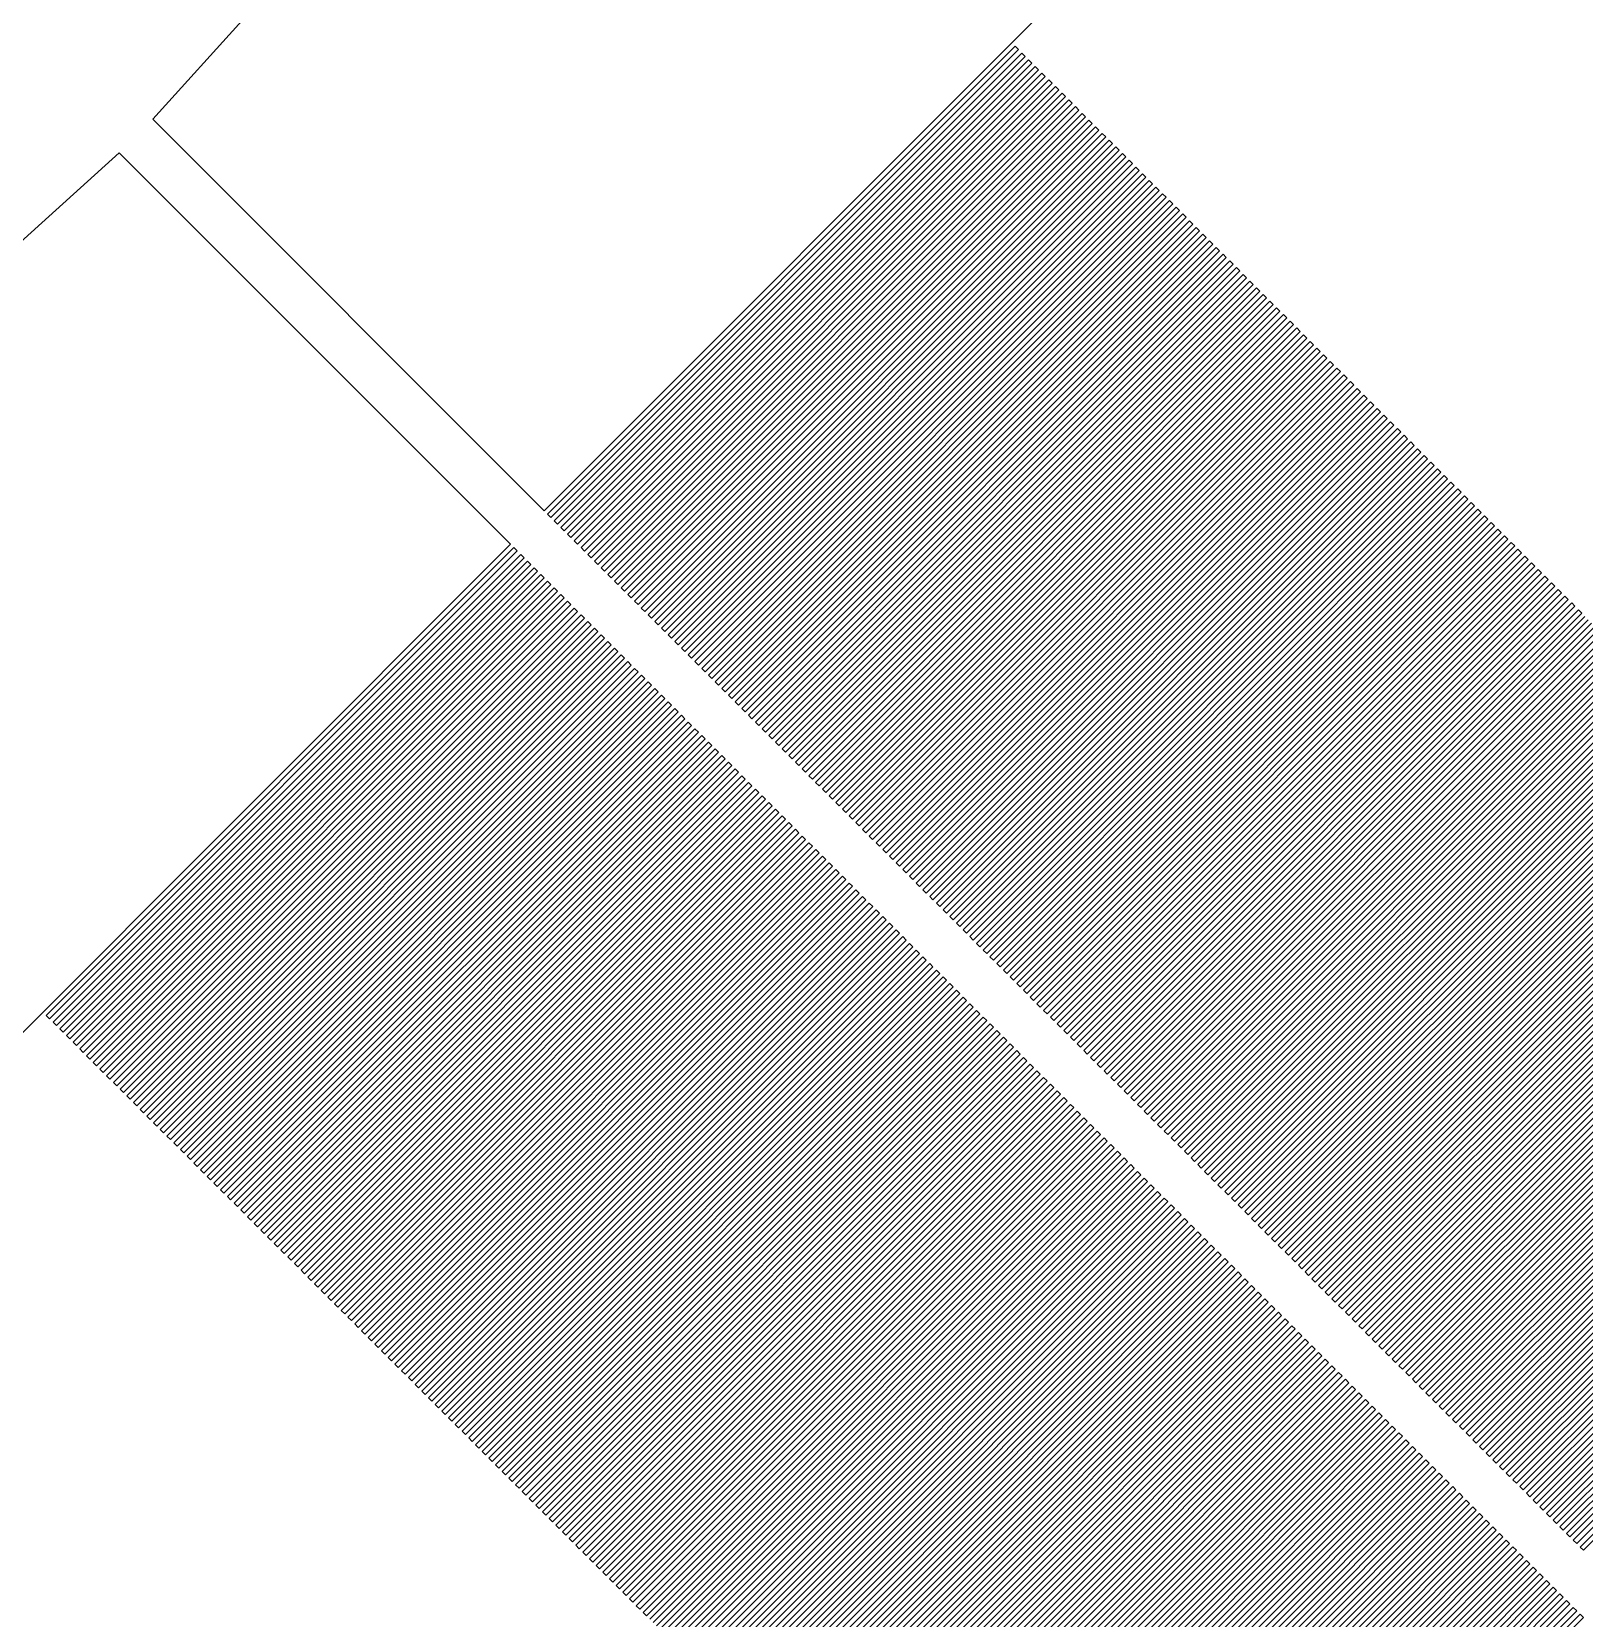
# Model space of a CAD drawing. Extents: x 1 to 107, y 1 to 71.
# Drawn here: x 96.735 to 100.01, y 25.92 to 29.265 of the extents above; entities that cross this region are included whole.
import ezdxf

# ---------------------------------------------------------------- set-up
doc = ezdxf.new("R2010")
doc.units = 0

msp = doc.modelspace()

# ---------------------------------------------------------------- linework, layer by layer
for p, q in [((100.151, 30.5908), (97.8156, 28.2551)), ((96.9901, 29.0806), (97.1851, 29.2959)), ((97.8226, 28.248), (98.8091, 29.2344)), ((98.8161, 29.2274), (97.8297, 28.241)), ((97.8368, 28.2339), (98.8232, 29.2203)), ((98.8303, 29.2132), (97.8439, 28.2268)), ((97.8509, 28.2197), (98.8374, 29.2061)), ((98.8091, 29.2344), (98.8161, 29.2274)), ((98.8232, 29.2203), (98.8303, 29.2132)), ((98.8374, 29.2061), (98.8444, 29.1991)), ((98.8444, 29.1991), (97.858, 28.2127)), ((97.8651, 28.2056), (98.8515, 29.192)), ((98.8586, 29.1849), (97.8722, 28.1985)), ((97.8792, 28.1915), (98.8656, 29.1779)), ((98.8515, 29.192), (98.8586, 29.1849)), ((98.8656, 29.1779), (98.8727, 29.1708)), ((98.8727, 29.1708), (97.8863, 28.1844)), ((97.8934, 28.1773), (98.8798, 29.1637)), ((98.8869, 29.1567), (97.9004, 28.1702)), ((97.9075, 28.1632), (98.8939, 29.1496)), ((98.901, 29.1425), (97.9146, 28.1561)), ((98.8798, 29.1637), (98.8869, 29.1567)), ((98.8939, 29.1496), (98.901, 29.1425)), ((97.9216, 28.149), (98.9081, 29.1355)), ((98.9151, 29.1284), (97.9287, 28.142)), ((97.9358, 28.1349), (98.9222, 29.1213)), ((98.9293, 29.1142), (97.9429, 28.1278)), ((97.9499, 28.1207), (98.9364, 29.1072)), ((98.9081, 29.1355), (98.9151, 29.1284)), ((98.9222, 29.1213), (98.9293, 29.1142)), ((98.9364, 29.1072), (98.9434, 29.1001)), ((97.8156, 28.2551), (96.9901, 29.0806)), ((98.9434, 29.1001), (97.957, 28.1137)), ((97.9641, 28.1066), (98.9505, 29.093)), ((98.9576, 29.0859), (97.9711, 28.0995)), ((97.9782, 28.0925), (98.9646, 29.0789)), ((98.9717, 29.0718), (97.9853, 28.0854)), ((98.9505, 29.093), (98.9576, 29.0859)), ((98.9646, 29.0789), (98.9717, 29.0718)), ((97.9924, 28.0783), (98.9788, 29.0647)), ((98.9858, 29.0577), (97.9994, 28.0712)), ((98.0065, 28.0642), (98.9929, 29.0506)), ((99, 29.0435), (98.0136, 28.0571)), ((98.9788, 29.0647), (98.9858, 29.0577)), ((98.9929, 29.0506), (99, 29.0435)), ((96.7041, 28.8148), (96.9194, 29.0099)), ((96.9194, 29.0099), (97.7449, 28.1844)), ((98.0206, 28.05), (99.0071, 29.0365)), ((99.0141, 29.0294), (98.0277, 28.043)), ((98.0348, 28.0359), (99.0212, 29.0223)), ((99.0283, 29.0152), (98.0419, 28.0288)), ((98.0489, 28.0217), (99.0354, 29.0082)), ((99.0071, 29.0365), (99.0141, 29.0294)), ((99.0212, 29.0223), (99.0283, 29.0152)), ((99.0354, 29.0082), (99.0424, 29.0011)), ((99.0424, 29.0011), (98.056, 28.0147)), ((98.0631, 28.0076), (99.0495, 28.994)), ((99.0566, 28.987), (98.0701, 28.0005)), ((98.0772, 27.9935), (99.0636, 28.9799)), ((99.0707, 28.9728), (98.0843, 27.9864)), ((99.0495, 28.994), (99.0566, 28.987)), ((99.0636, 28.9799), (99.0707, 28.9728)), ((98.0914, 27.9793), (99.0778, 28.9657)), ((99.0848, 28.9587), (98.0984, 27.9723)), ((98.1055, 27.9652), (99.0919, 28.9516)), ((99.099, 28.9445), (98.1126, 27.9581)), ((98.1196, 27.951), (99.106, 28.9375)), ((99.0778, 28.9657), (99.0848, 28.9587)), ((99.0919, 28.9516), (99.099, 28.9445)), ((99.106, 28.9375), (99.1131, 28.9304)), ((99.1131, 28.9304), (98.1267, 27.944)), ((98.1338, 27.9369), (99.1202, 28.9233)), ((99.1273, 28.9162), (98.1409, 27.9298)), ((98.1479, 27.9227), (99.1343, 28.9092)), ((99.1202, 28.9233), (99.1273, 28.9162)), ((99.1343, 28.9092), (99.1414, 28.9021)), ((99.1414, 28.9021), (98.155, 27.9157)), ((98.1621, 27.9086), (99.1485, 28.895)), ((99.1556, 28.888), (98.1691, 27.9015)), ((98.1762, 27.8945), (99.1626, 28.8809)), ((99.1697, 28.8738), (98.1833, 27.8874)), ((99.1485, 28.895), (99.1556, 28.888)), ((99.1626, 28.8809), (99.1697, 28.8738)), ((98.1904, 27.8803), (99.1768, 28.8667)), ((99.1838, 28.8597), (98.1974, 27.8733)), ((98.2045, 27.8662), (99.1909, 28.8526)), ((99.198, 28.8455), (98.2116, 27.8591)), ((98.2186, 27.8521), (99.205, 28.8385)), ((99.1768, 28.8667), (99.1838, 28.8597)), ((99.1909, 28.8526), (99.198, 28.8455)), ((99.205, 28.8385), (99.2121, 28.8314)), ((99.2121, 28.8314), (98.2257, 27.845)), ((98.2328, 27.8379), (99.2192, 28.8243)), ((99.2263, 28.8172), (98.2398, 27.8308)), ((98.2469, 27.8238), (99.2333, 28.8102)), ((99.2404, 28.8031), (98.254, 27.8167)), ((99.2192, 28.8243), (99.2263, 28.8172)), ((99.2333, 28.8102), (99.2404, 28.8031)), ((98.2611, 27.8096), (99.2475, 28.796)), ((99.2545, 28.789), (98.2681, 27.8026)), ((98.2752, 27.7955), (99.2616, 28.7819)), ((99.2687, 28.7748), (98.2823, 27.7884)), ((99.2475, 28.796), (99.2545, 28.789)), ((99.2616, 28.7819), (99.2687, 28.7748)), ((98.2894, 27.7813), (99.2758, 28.7677)), ((99.2828, 28.7607), (98.2964, 27.7743)), ((98.3035, 27.7672), (99.2899, 28.7536)), ((99.297, 28.7465), (98.3106, 27.7601)), ((98.3176, 27.7531), (99.304, 28.7395)), ((99.2758, 28.7677), (99.2828, 28.7607)), ((99.2899, 28.7536), (99.297, 28.7465)), ((99.304, 28.7395), (99.3111, 28.7324)), ((99.3111, 28.7324), (98.3247, 27.746)), ((98.3318, 27.7389), (99.3182, 28.7253)), ((99.3253, 28.7182), (98.3389, 27.7318)), ((98.3459, 27.7248), (99.3323, 28.7112)), ((99.3394, 28.7041), (98.353, 27.7177)), ((99.3182, 28.7253), (99.3253, 28.7182)), ((99.3323, 28.7112), (99.3394, 28.7041)), ((98.3601, 27.7106), (99.3465, 28.697)), ((99.3535, 28.69), (98.3671, 27.7036)), ((98.3742, 27.6965), (99.3606, 28.6829)), ((99.3677, 28.6758), (98.3813, 27.6894)), ((99.3465, 28.697), (99.3535, 28.69)), ((99.3606, 28.6829), (99.3677, 28.6758)), ((98.3883, 27.6823), (99.3748, 28.6687)), ((99.3818, 28.6617), (98.3954, 27.6753)), ((98.4025, 27.6682), (99.3889, 28.6546)), ((99.396, 28.6475), (98.4095, 27.6611)), ((98.4166, 27.6541), (99.403, 28.6405)), ((99.3748, 28.6687), (99.3818, 28.6617)), ((99.3889, 28.6546), (99.396, 28.6475)), ((99.403, 28.6405), (99.4101, 28.6334)), ((99.4101, 28.6334), (98.4237, 27.647)), ((98.4308, 27.6399), (99.4172, 28.6263)), ((99.4243, 28.6192), (98.4379, 27.6328)), ((98.4449, 27.6258), (99.4313, 28.6122)), ((99.4384, 28.6051), (98.452, 27.6187)), ((99.4172, 28.6263), (99.4243, 28.6192)), ((99.4313, 28.6122), (99.4384, 28.6051)), ((98.4591, 27.6116), (99.4455, 28.598)), ((99.4525, 28.591), (98.4661, 27.6046)), ((98.4732, 27.5975), (99.4596, 28.5839)), ((99.4667, 28.5768), (98.4803, 27.5904)), ((98.4873, 27.5833), (99.4738, 28.5698)), ((99.4455, 28.598), (99.4525, 28.591)), ((99.4596, 28.5839), (99.4667, 28.5768)), ((99.4738, 28.5698), (99.4808, 28.5627)), ((99.4808, 28.5627), (98.4944, 27.5763)), ((98.5015, 27.5692), (99.4879, 28.5556)), ((99.495, 28.5486), (98.5085, 27.5621)), ((98.5156, 27.5551), (99.502, 28.5415)), ((99.4879, 28.5556), (99.495, 28.5486)), ((99.502, 28.5415), (99.5091, 28.5344)), ((99.5091, 28.5344), (98.5227, 27.548)), ((98.5298, 27.5409), (99.5162, 28.5273)), ((99.5233, 28.5203), (98.5368, 27.5338)), ((98.5439, 27.5268), (99.5303, 28.5132)), ((99.5374, 28.5061), (98.551, 27.5197)), ((99.5162, 28.5273), (99.5233, 28.5203)), ((99.5303, 28.5132), (99.5374, 28.5061)), ((98.558, 27.5126), (99.5445, 28.499)), ((99.5515, 28.492), (98.5651, 27.5056)), ((98.5722, 27.4985), (99.5586, 28.4849)), ((99.5657, 28.4778), (98.5793, 27.4914)), ((98.5863, 27.4843), (99.5728, 28.4708)), ((99.5445, 28.499), (99.5515, 28.492)), ((99.5586, 28.4849), (99.5657, 28.4778)), ((99.5728, 28.4708), (99.5798, 28.4637)), ((99.5798, 28.4637), (98.5934, 27.4773)), ((98.6005, 27.4702), (99.5869, 28.4566)), ((99.594, 28.4496), (98.6075, 27.4631)), ((98.6146, 27.4561), (99.601, 28.4425)), ((99.6081, 28.4354), (98.6217, 27.449)), ((99.5869, 28.4566), (99.594, 28.4496)), ((99.601, 28.4425), (99.6081, 28.4354)), ((98.6288, 27.4419), (99.6152, 28.4283)), ((99.6223, 28.4213), (98.6358, 27.4348)), ((98.6429, 27.4278), (99.6293, 28.4142)), ((99.6364, 28.4071), (98.65, 27.4207)), ((99.6152, 28.4283), (99.6223, 28.4213)), ((99.6293, 28.4142), (99.6364, 28.4071)), ((98.657, 27.4136), (99.6435, 28.4001)), ((99.6505, 28.393), (98.6641, 27.4066)), ((98.6712, 27.3995), (99.6576, 28.3859)), ((99.6647, 28.3788), (98.6783, 27.3924)), ((98.6853, 27.3854), (99.6717, 28.3718)), ((99.6435, 28.4001), (99.6505, 28.393)), ((99.6576, 28.3859), (99.6647, 28.3788)), ((99.6717, 28.3718), (99.6788, 28.3647)), ((99.6788, 28.3647), (98.6924, 27.3783)), ((98.6995, 27.3712), (99.6859, 28.3576)), ((99.6929, 28.3506), (98.7065, 27.3641)), ((98.7136, 27.3571), (99.7, 28.3435)), ((99.7071, 28.3364), (98.7207, 27.35)), ((99.6859, 28.3576), (99.6929, 28.3506)), ((99.7, 28.3435), (99.7071, 28.3364)), ((98.7278, 27.3429), (99.7142, 28.3293)), ((99.7212, 28.3223), (98.7348, 27.3358)), ((98.7419, 27.3288), (99.7283, 28.3152)), ((99.7354, 28.3081), (98.749, 27.3217)), ((99.7142, 28.3293), (99.7212, 28.3223)), ((99.7283, 28.3152), (99.7354, 28.3081)), ((98.756, 27.3146), (99.7425, 28.3011)), ((99.7495, 28.294), (98.7631, 27.3076)), ((98.7702, 27.3005), (99.7566, 28.2869)), ((99.7637, 28.2798), (98.7773, 27.2934)), ((98.7843, 27.2864), (99.7707, 28.2728)), ((99.7425, 28.3011), (99.7495, 28.294)), ((99.7566, 28.2869), (99.7637, 28.2798)), ((99.7707, 28.2728), (99.7778, 28.2657)), ((97.8297, 28.241), (97.8226, 28.248)), ((99.7778, 28.2657), (98.7914, 27.2793)), ((98.7985, 27.2722), (99.7849, 28.2586)), ((99.7919, 28.2516), (98.8055, 27.2652)), ((98.8126, 27.2581), (99.799, 28.2445)), ((99.8061, 28.2374), (98.8197, 27.251)), ((99.7849, 28.2586), (99.7919, 28.2516)), ((99.799, 28.2445), (99.8061, 28.2374)), ((97.8439, 28.2268), (97.8368, 28.2339)), ((97.858, 28.2127), (97.8509, 28.2197)), ((97.8722, 28.1985), (97.8651, 28.2056)), ((98.8267, 27.2439), (99.8132, 28.2303)), ((99.8202, 28.2233), (98.8338, 27.2369)), ((98.8409, 27.2298), (99.8273, 28.2162)), ((99.8344, 28.2091), (98.848, 27.2227)), ((98.855, 27.2156), (99.8414, 28.2021)), ((99.8132, 28.2303), (99.8202, 28.2233)), ((99.8273, 28.2162), (99.8344, 28.2091)), ((99.8414, 28.2021), (99.8485, 28.195)), ((97.7449, 28.1844), (95.4091, 25.8487)), ((96.7655, 27.1909), (97.752, 28.1773)), ((97.759, 28.1703), (96.7726, 27.1838)), ((97.752, 28.1773), (97.759, 28.1703)), ((97.8863, 28.1844), (97.8792, 28.1915)), ((97.9004, 28.1702), (97.8934, 28.1773)), ((99.8485, 28.195), (98.8621, 27.2086)), ((98.8692, 27.2015), (99.8556, 28.1879)), ((99.8627, 28.1808), (98.8763, 27.1944)), ((98.8833, 27.1874), (99.8697, 28.1738)), ((99.8556, 28.1879), (99.8627, 28.1808)), ((99.8697, 28.1738), (99.8768, 28.1667)), ((96.7797, 27.1768), (97.7661, 28.1632)), ((97.7732, 28.1561), (96.7868, 27.1697)), ((96.7938, 27.1626), (97.7802, 28.149)), ((97.7873, 28.142), (96.8009, 27.1556)), ((96.808, 27.1485), (97.7944, 28.1349)), ((97.7661, 28.1632), (97.7732, 28.1561)), ((97.7802, 28.149), (97.7873, 28.142)), ((97.7944, 28.1349), (97.8015, 28.1278)), ((97.9146, 28.1561), (97.9075, 28.1632)), ((97.9287, 28.142), (97.9216, 28.149)), ((97.9429, 28.1278), (97.9358, 28.1349)), ((99.8768, 28.1667), (98.8904, 27.1803)), ((98.8975, 27.1732), (99.8839, 28.1596)), ((99.8909, 28.1526), (98.9045, 27.1662)), ((98.9116, 27.1591), (99.898, 28.1455)), ((99.9051, 28.1384), (98.9187, 27.152)), ((99.8839, 28.1596), (99.8909, 28.1526)), ((99.898, 28.1455), (99.9051, 28.1384)), ((97.8015, 28.1278), (96.815, 27.1414)), ((96.8221, 27.1343), (97.8085, 28.1208)), ((97.8156, 28.1137), (96.8292, 27.1273)), ((96.8363, 27.1202), (97.8227, 28.1066)), ((97.8085, 28.1208), (97.8156, 28.1137)), ((97.8227, 28.1066), (97.8297, 28.0995)), ((97.957, 28.1137), (97.9499, 28.1207)), ((97.9711, 28.0995), (97.9641, 28.1066)), ((98.9257, 27.1449), (99.9122, 28.1314)), ((99.9192, 28.1243), (98.9328, 27.1379)), ((98.9399, 27.1308), (99.9263, 28.1172)), ((99.9334, 28.1101), (98.9469, 27.1237)), ((98.954, 27.1167), (99.9404, 28.1031)), ((99.9122, 28.1314), (99.9192, 28.1243)), ((99.9263, 28.1172), (99.9334, 28.1101)), ((99.9404, 28.1031), (99.9475, 28.096)), ((97.8297, 28.0995), (96.8433, 27.1131)), ((96.8504, 27.106), (97.8368, 28.0925)), ((97.8439, 28.0854), (96.8575, 27.099)), ((96.8645, 27.0919), (97.851, 28.0783)), ((97.858, 28.0713), (96.8716, 27.0848)), ((97.8368, 28.0925), (97.8439, 28.0854)), ((97.851, 28.0783), (97.858, 28.0713)), ((97.9853, 28.0854), (97.9782, 28.0925)), ((97.9994, 28.0712), (97.9924, 28.0783)), ((99.9475, 28.096), (98.9611, 27.1096)), ((98.9682, 27.1025), (99.9546, 28.0889)), ((99.9617, 28.0818), (98.9752, 27.0954)), ((98.9823, 27.0884), (99.9687, 28.0748)), ((99.9758, 28.0677), (98.9894, 27.0813)), ((99.9546, 28.0889), (99.9617, 28.0818)), ((99.9687, 28.0748), (99.9758, 28.0677)), ((96.8787, 27.0778), (97.8651, 28.0642)), ((97.8722, 28.0571), (96.8858, 27.0707)), ((96.8928, 27.0636), (97.8792, 28.05)), ((97.8863, 28.043), (96.8999, 27.0566)), ((96.907, 27.0495), (97.8934, 28.0359)), ((97.8651, 28.0642), (97.8722, 28.0571)), ((97.8792, 28.05), (97.8863, 28.043)), ((97.8934, 28.0359), (97.9005, 28.0288)), ((98.0136, 28.0571), (98.0065, 28.0642)), ((98.0277, 28.043), (98.0206, 28.05)), ((98.0419, 28.0288), (98.0348, 28.0359)), ((98.9965, 27.0742), (99.9829, 28.0606)), ((99.9899, 28.0536), (99.0035, 27.0672)), ((99.0106, 27.0601), (99.997, 28.0465)), ((100.004, 28.0394), (99.0177, 27.053)), ((99.9829, 28.0606), (99.9899, 28.0536)), ((99.997, 28.0465), (100.004, 28.0394)), ((97.9005, 28.0288), (96.914, 27.0424)), ((96.9211, 27.0354), (97.9075, 28.0218)), ((97.9146, 28.0147), (96.9282, 27.0283)), ((96.9353, 27.0212), (97.9217, 28.0076)), ((97.9287, 28.0005), (96.9423, 27.0141)), ((97.9075, 28.0218), (97.9146, 28.0147)), ((97.9217, 28.0076), (97.9287, 28.0005)), ((98.056, 28.0147), (98.0489, 28.0217)), ((98.0701, 28.0005), (98.0631, 28.0076)), ((99.0247, 27.0459), (100.011, 28.0324)), ((100.018, 28.0253), (99.0318, 27.0389)), ((99.0389, 27.0318), (100.025, 28.0182)), ((100.032, 28.0112), (99.0459, 27.0247)), ((99.053, 27.0177), (100.039, 28.0041)), ((96.9494, 27.0071), (97.9358, 27.9935)), ((97.9429, 27.9864), (96.9565, 27)), ((96.9635, 26.9929), (97.95, 27.9793)), ((97.957, 27.9723), (96.9706, 26.9858)), ((97.9358, 27.9935), (97.9429, 27.9864)), ((97.95, 27.9793), (97.957, 27.9723)), ((98.0843, 27.9864), (98.0772, 27.9935)), ((98.0984, 27.9723), (98.0914, 27.9793)), ((100.046, 27.997), (99.0601, 27.0106)), ((99.0672, 27.0035), (100.054, 27.9899)), ((100.061, 27.9829), (99.0742, 26.9965)), ((99.0813, 26.9894), (100.068, 27.9758)), ((100.075, 27.9687), (99.0884, 26.9823)), ((96.9777, 26.9788), (97.9641, 27.9652)), ((97.9712, 27.9581), (96.9847, 26.9717)), ((96.9918, 26.9646), (97.9782, 27.951)), ((97.9853, 27.944), (96.9989, 26.9576)), ((97.006, 26.9505), (97.9924, 27.9369)), ((97.9641, 27.9652), (97.9712, 27.9581)), ((97.9782, 27.951), (97.9853, 27.944)), ((97.9924, 27.9369), (97.9995, 27.9298)), ((98.1126, 27.9581), (98.1055, 27.9652)), ((98.1267, 27.944), (98.1196, 27.951)), ((98.1409, 27.9298), (98.1338, 27.9369)), ((99.0954, 26.9752), (100.082, 27.9617)), ((100.089, 27.9546), (99.1025, 26.9682)), ((99.1096, 26.9611), (100.096, 27.9475)), ((100.103, 27.9404), (99.1167, 26.954)), ((99.1237, 26.9469), (100.11, 27.9334)), ((97.9995, 27.9298), (97.013, 26.9434)), ((97.0201, 26.9364), (98.0065, 27.9228)), ((98.0136, 27.9157), (97.0272, 26.9293)), ((97.0342, 26.9222), (98.0207, 27.9086)), ((98.0277, 27.9016), (97.0413, 26.9151)), ((98.0065, 27.9228), (98.0136, 27.9157)), ((98.0207, 27.9086), (98.0277, 27.9016)), ((98.155, 27.9157), (98.1479, 27.9227)), ((98.1691, 27.9015), (98.1621, 27.9086)), ((100.117, 27.9263), (99.1308, 26.9399)), ((99.1379, 26.9328), (100.124, 27.9192)), ((100.131, 27.9122), (99.1449, 26.9257)), ((99.152, 26.9187), (100.138, 27.9051)), ((97.0484, 26.9081), (98.0348, 27.8945)), ((98.0419, 27.8874), (97.0555, 26.901)), ((97.0625, 26.8939), (98.049, 27.8803)), ((98.056, 27.8733), (97.0696, 26.8869)), ((98.0348, 27.8945), (98.0419, 27.8874)), ((98.049, 27.8803), (98.056, 27.8733)), ((98.1833, 27.8874), (98.1762, 27.8945)), ((98.1974, 27.8733), (98.1904, 27.8803)), ((100.145, 27.898), (99.1591, 26.9116)), ((99.1662, 26.9045), (100.153, 27.8909)), ((100.16, 27.8839), (99.1732, 26.8975)), ((99.1803, 26.8904), (100.167, 27.8768)), ((100.174, 27.8697), (99.1874, 26.8833)), ((97.0767, 26.8798), (98.0631, 27.8662)), ((98.0702, 27.8591), (97.0837, 26.8727)), ((97.0908, 26.8656), (98.0772, 27.8521)), ((98.0843, 27.845), (97.0979, 26.8586)), ((97.105, 26.8515), (98.0914, 27.8379)), ((98.0631, 27.8662), (98.0702, 27.8591)), ((98.0772, 27.8521), (98.0843, 27.845)), ((98.0914, 27.8379), (98.0984, 27.8308)), ((98.2116, 27.8591), (98.2045, 27.8662)), ((98.2257, 27.845), (98.2186, 27.8521)), ((98.2398, 27.8308), (98.2328, 27.8379)), ((99.1944, 26.8763), (100.181, 27.8627)), ((100.188, 27.8556), (99.2015, 26.8692)), ((99.2086, 26.8621), (100.195, 27.8485)), ((100.202, 27.8414), (99.2156, 26.855)), ((99.2227, 26.848), (100.209, 27.8344)), ((98.0984, 27.8308), (97.112, 26.8444)), ((97.1191, 26.8374), (98.1055, 27.8238)), ((98.1126, 27.8167), (97.1262, 26.8303)), ((97.1332, 26.8232), (98.1197, 27.8096)), ((98.1267, 27.8026), (97.1403, 26.8161)), ((98.1055, 27.8238), (98.1126, 27.8167)), ((98.1197, 27.8096), (98.1267, 27.8026)), ((98.254, 27.8167), (98.2469, 27.8238)), ((98.2681, 27.8026), (98.2611, 27.8096)), ((100.216, 27.8273), (99.2298, 26.8409)), ((99.2369, 26.8338), (100.223, 27.8202)), ((100.23, 27.8132), (99.2439, 26.8267)), ((99.251, 26.8197), (100.237, 27.8061)), ((97.1474, 26.8091), (98.1338, 27.7955)), ((98.1409, 27.7884), (97.1544, 26.802)), ((97.1615, 26.7949), (98.1479, 27.7814)), ((98.155, 27.7743), (97.1686, 26.7879)), ((97.1757, 26.7808), (98.1621, 27.7672)), ((98.1338, 27.7955), (98.1409, 27.7884)), ((98.1479, 27.7814), (98.155, 27.7743)), ((98.1621, 27.7672), (98.1691, 27.7601)), ((98.2823, 27.7884), (98.2752, 27.7955)), ((98.2964, 27.7743), (98.2894, 27.7813)), ((98.3106, 27.7601), (98.3035, 27.7672)), ((100.244, 27.799), (99.2581, 26.8126)), ((99.2652, 26.8055), (100.252, 27.7919)), ((100.259, 27.7849), (99.2722, 26.7985)), ((99.2793, 26.7914), (100.266, 27.7778)), ((100.273, 27.7707), (99.2864, 26.7843)), ((98.1691, 27.7601), (97.1827, 26.7737)), ((97.1898, 26.7666), (98.1762, 27.7531)), ((98.1833, 27.746), (97.1969, 26.7596)), ((97.204, 26.7525), (98.1904, 27.7389)), ((98.1762, 27.7531), (98.1833, 27.746)), ((98.1904, 27.7389), (98.1974, 27.7319)), ((98.3247, 27.746), (98.3176, 27.7531)), ((98.3389, 27.7318), (98.3318, 27.7389)), ((99.2934, 26.7773), (100.28, 27.7637)), ((100.287, 27.7566), (99.3005, 26.7702)), ((99.3076, 26.7631), (100.294, 27.7495)), ((100.301, 27.7425), (99.3146, 26.756)), ((99.3217, 26.749), (100.308, 27.7354)), ((98.1974, 27.7319), (97.211, 26.7454)), ((97.2181, 26.7384), (98.2045, 27.7248)), ((98.2116, 27.7177), (97.2252, 26.7313)), ((97.2322, 26.7242), (98.2187, 27.7106)), ((98.2257, 27.7036), (97.2393, 26.7171)), ((98.2045, 27.7248), (98.2116, 27.7177)), ((98.2187, 27.7106), (98.2257, 27.7036)), ((98.353, 27.7177), (98.3459, 27.7248)), ((98.3671, 27.7036), (98.3601, 27.7106)), ((100.315, 27.7283), (99.3288, 26.7419)), ((99.3358, 26.7348), (100.322, 27.7212)), ((100.329, 27.7142), (99.3429, 26.7278)), ((99.35, 26.7207), (100.336, 27.7071)), ((100.343, 27.7), (99.3571, 26.7136)), ((97.2464, 26.7101), (98.2328, 27.6965)), ((98.2399, 27.6894), (97.2534, 26.703)), ((97.2605, 26.6959), (98.2469, 27.6824)), ((98.254, 27.6753), (97.2676, 26.6889)), ((97.2747, 26.6818), (98.2611, 27.6682)), ((98.2328, 27.6965), (98.2399, 27.6894)), ((98.2469, 27.6824), (98.254, 27.6753)), ((98.2611, 27.6682), (98.2682, 27.6611)), ((98.3813, 27.6894), (98.3742, 27.6965)), ((98.3954, 27.6753), (98.3883, 27.6823)), ((98.4095, 27.6611), (98.4025, 27.6682)), ((99.3641, 26.7065), (100.351, 27.6929)), ((100.358, 27.6859), (99.3712, 26.6995)), ((99.3783, 26.6924), (100.365, 27.6788)), ((100.372, 27.6717), (99.3854, 26.6853)), ((98.2682, 27.6611), (97.2817, 26.6747)), ((97.2888, 26.6676), (98.2752, 27.6541)), ((98.2823, 27.647), (97.2959, 26.6606)), ((97.3029, 26.6535), (98.2894, 27.6399)), ((98.2964, 27.6329), (97.31, 26.6464)), ((98.2752, 27.6541), (98.2823, 27.647)), ((98.2894, 27.6399), (98.2964, 27.6329)), ((98.4237, 27.647), (98.4166, 27.6541)), ((98.4379, 27.6328), (98.4308, 27.6399)), ((99.3924, 26.6783), (100.379, 27.6647)), ((100.386, 27.6576), (99.3995, 26.6712)), ((99.4066, 26.6641), (100.393, 27.6505)), ((100.4, 27.6435), (99.4136, 26.657)), ((99.4207, 26.65), (100.407, 27.6364)), ((97.3171, 26.6394), (98.3035, 27.6258)), ((98.3106, 27.6187), (97.3242, 26.6323)), ((97.3312, 26.6252), (98.3176, 27.6116)), ((98.3247, 27.6046), (97.3383, 26.6182)), ((98.3035, 27.6258), (98.3106, 27.6187)), ((98.3176, 27.6116), (98.3247, 27.6046)), ((98.452, 27.6187), (98.4449, 27.6258)), ((98.4661, 27.6046), (98.4591, 27.6116)), ((100.414, 27.6293), (99.4278, 26.6429)), ((99.4348, 26.6358), (100.421, 27.6223)), ((100.428, 27.6152), (99.4419, 26.6288)), ((99.449, 26.6217), (100.435, 27.6081)), ((100.442, 27.601), (99.4561, 26.6146)), ((97.3454, 26.6111), (98.3318, 27.5975)), ((98.3389, 27.5904), (97.3524, 26.604)), ((97.3595, 26.597), (98.3459, 27.5834)), ((98.353, 27.5763), (97.3666, 26.5899)), ((97.3737, 26.5828), (98.3601, 27.5692)), ((98.3318, 27.5975), (98.3389, 27.5904)), ((98.3459, 27.5834), (98.353, 27.5763)), ((98.3601, 27.5692), (98.3672, 27.5621)), ((98.4803, 27.5904), (98.4732, 27.5975)), ((98.4944, 27.5763), (98.4873, 27.5833)), ((98.5085, 27.5621), (98.5015, 27.5692)), ((99.4631, 26.6075), (100.45, 27.594)), ((100.457, 27.5869), (99.4702, 26.6005)), ((99.4773, 26.5934), (100.464, 27.5798)), ((100.471, 27.5728), (99.4843, 26.5863)), ((99.4914, 26.5793), (100.478, 27.5657)), ((98.3672, 27.5621), (97.3807, 26.5757)), ((97.3878, 26.5686), (98.3742, 27.5551)), ((98.3813, 27.548), (97.3949, 26.5616)), ((97.4019, 26.5545), (98.3884, 27.5409)), ((98.3954, 27.5339), (97.409, 26.5474)), ((98.3742, 27.5551), (98.3813, 27.548)), ((98.3884, 27.5409), (98.3954, 27.5339)), ((98.5227, 27.548), (98.5156, 27.5551)), ((98.5368, 27.5338), (98.5298, 27.5409)), ((100.485, 27.5586), (99.4985, 26.5722)), ((99.5056, 26.5651), (100.492, 27.5515)), ((100.499, 27.5445), (99.5126, 26.558)), ((99.5197, 26.551), (100.506, 27.5374)), ((97.4161, 26.5404), (98.4025, 27.5268)), ((98.4096, 27.5197), (97.4232, 26.5333)), ((97.4302, 26.5262), (98.4166, 27.5126)), ((98.4237, 27.5056), (97.4373, 26.5192)), ((97.4444, 26.5121), (98.4308, 27.4985)), ((98.4025, 27.5268), (98.4096, 27.5197)), ((98.4166, 27.5126), (98.4237, 27.5056)), ((98.4308, 27.4985), (98.4379, 27.4914)), ((98.551, 27.5197), (98.5439, 27.5268)), ((98.5651, 27.5056), (98.558, 27.5126)), ((98.5793, 27.4914), (98.5722, 27.4985)), ((100.513, 27.5303), (99.5268, 26.5439)), ((99.5338, 26.5368), (100.52, 27.5233)), ((100.527, 27.5162), (99.5409, 26.5298)), ((99.548, 26.5227), (100.534, 27.5091)), ((100.541, 27.502), (99.5551, 26.5156)), ((98.4379, 27.4914), (97.4514, 26.505)), ((97.4585, 26.4979), (98.4449, 27.4844)), ((98.452, 27.4773), (97.4656, 26.4909)), ((97.4727, 26.4838), (98.4591, 27.4702)), ((98.4449, 27.4844), (98.452, 27.4773)), ((98.4591, 27.4702), (98.4661, 27.4632)), ((98.5934, 27.4773), (98.5863, 27.4843)), ((98.6075, 27.4631), (98.6005, 27.4702)), ((99.5621, 26.5085), (100.549, 27.495)), ((100.556, 27.4879), (99.5692, 26.5015)), ((99.5763, 26.4944), (100.563, 27.4808)), ((100.57, 27.4738), (99.5833, 26.4873)), ((99.5904, 26.4803), (100.577, 27.4667)), ((98.4661, 27.4632), (97.4797, 26.4767)), ((97.4868, 26.4697), (98.4732, 27.4561)), ((98.4803, 27.449), (97.4939, 26.4626)), ((97.5009, 26.4555), (98.4874, 27.4419)), ((98.4944, 27.4349), (97.508, 26.4485)), ((98.4732, 27.4561), (98.4803, 27.449)), ((98.4874, 27.4419), (98.4944, 27.4349)), ((98.6217, 27.449), (98.6146, 27.4561)), ((98.6358, 27.4348), (98.6288, 27.4419)), ((100.584, 27.4596), (99.5975, 26.4732)), ((99.6046, 26.4661), (100.591, 27.4525)), ((100.598, 27.4455), (99.6116, 26.4591)), ((99.6187, 26.452), (100.605, 27.4384)), ((97.5151, 26.4414), (98.5015, 27.4278)), ((98.5086, 27.4207), (97.5222, 26.4343)), ((97.5292, 26.4272), (98.5156, 27.4137)), ((98.5227, 27.4066), (97.5363, 26.4202)), ((97.5434, 26.4131), (98.5298, 27.3995)), ((98.5015, 27.4278), (98.5086, 27.4207)), ((98.5156, 27.4137), (98.5227, 27.4066)), ((98.5298, 27.3995), (98.5368, 27.3924)), ((98.65, 27.4207), (98.6429, 27.4278)), ((98.6641, 27.4066), (98.657, 27.4136)), ((98.6783, 27.3924), (98.6712, 27.3995)), ((100.612, 27.4313), (99.6258, 26.4449)), ((99.6328, 26.4379), (100.619, 27.4243)), ((100.626, 27.4172), (99.6399, 26.4308)), ((99.647, 26.4237), (100.633, 27.4101)), ((100.64, 27.403), (99.6541, 26.4166)), ((98.5368, 27.3924), (97.5504, 26.406)), ((97.5575, 26.3989), (98.5439, 27.3854)), ((98.551, 27.3783), (97.5646, 26.3919)), ((97.5716, 26.3848), (98.5581, 27.3712)), ((98.5439, 27.3854), (98.551, 27.3783)), ((98.5581, 27.3712), (98.5651, 27.3642)), ((98.6924, 27.3783), (98.6853, 27.3854)), ((98.7065, 27.3641), (98.6995, 27.3712)), ((99.6611, 26.4095), (100.648, 27.396)), ((100.655, 27.3889), (99.6682, 26.4025)), ((99.6753, 26.3954), (100.662, 27.3818)), ((100.669, 27.3748), (99.6823, 26.3883)), ((99.6894, 26.3813), (100.676, 27.3677)), ((98.5651, 27.3642), (97.5787, 26.3777)), ((97.5858, 26.3707), (98.5722, 27.3571)), ((98.5793, 27.35), (97.5928, 26.3636)), ((97.5999, 26.3565), (98.5863, 27.3429)), ((98.5934, 27.3359), (97.607, 26.3495)), ((98.5722, 27.3571), (98.5793, 27.35)), ((98.5863, 27.3429), (98.5934, 27.3359)), ((98.7207, 27.35), (98.7136, 27.3571)), ((98.7348, 27.3358), (98.7278, 27.3429)), ((100.683, 27.3606), (99.6965, 26.3742)), ((99.7036, 26.3671), (100.69, 27.3535)), ((100.697, 27.3465), (99.7106, 26.3601)), ((99.7177, 26.353), (100.704, 27.3394)), ((100.711, 27.3323), (99.7248, 26.3459)), ((97.6141, 26.3424), (98.6005, 27.3288)), ((98.6076, 27.3217), (97.6211, 26.3353)), ((97.6282, 26.3282), (98.6146, 27.3147)), ((98.6217, 27.3076), (97.6353, 26.3212)), ((97.6424, 26.3141), (98.6288, 27.3005)), ((98.6005, 27.3288), (98.6076, 27.3217)), ((98.6146, 27.3147), (98.6217, 27.3076)), ((98.6288, 27.3005), (98.6358, 27.2934)), ((98.749, 27.3217), (98.7419, 27.3288)), ((98.7631, 27.3076), (98.756, 27.3146)), ((98.7773, 27.2934), (98.7702, 27.3005)), ((99.7318, 26.3389), (100.718, 27.3253)), ((100.725, 27.3182), (99.7389, 26.3318)), ((99.746, 26.3247), (100.732, 27.3111)), ((100.739, 27.304), (99.7531, 26.3176)), ((98.6358, 27.2934), (97.6494, 26.307)), ((97.6565, 26.3), (98.6429, 27.2864)), ((98.65, 27.2793), (97.6636, 26.2929)), ((97.6706, 26.2858), (98.6571, 27.2722)), ((98.6641, 27.2652), (97.6777, 26.2787)), ((98.6429, 27.2864), (98.65, 27.2793)), ((98.6571, 27.2722), (98.6641, 27.2652)), ((98.7914, 27.2793), (98.7843, 27.2864)), ((98.8055, 27.2652), (98.7985, 27.2722)), ((99.7601, 26.3106), (100.747, 27.297)), ((100.754, 27.2899), (99.7672, 26.3035)), ((99.7743, 26.2964), (100.761, 27.2828)), ((100.768, 27.2758), (99.7813, 26.2894)), ((99.7884, 26.2823), (100.775, 27.2687)), ((97.6848, 26.2717), (98.6712, 27.2581)), ((98.6783, 27.251), (97.6918, 26.2646)), ((97.6989, 26.2575), (98.6853, 27.2439)), ((98.6924, 27.2369), (97.706, 26.2505)), ((98.6712, 27.2581), (98.6783, 27.251)), ((98.6853, 27.2439), (98.6924, 27.2369)), ((98.8197, 27.251), (98.8126, 27.2581)), ((98.8338, 27.2369), (98.8267, 27.2439)), ((100.782, 27.2616), (99.7955, 26.2752)), ((99.8026, 26.2681), (100.789, 27.2545)), ((100.796, 27.2475), (99.8096, 26.2611)), ((99.8167, 26.254), (100.803, 27.2404)), ((100.81, 27.2333), (99.8238, 26.2469)), ((97.7131, 26.2434), (98.6995, 27.2298)), ((98.7066, 27.2227), (97.7201, 26.2363)), ((97.7272, 26.2292), (98.7136, 27.2157)), ((98.7207, 27.2086), (97.7343, 26.2222)), ((97.7413, 26.2151), (98.7278, 27.2015)), ((98.6995, 27.2298), (98.7066, 27.2227)), ((98.7136, 27.2157), (98.7207, 27.2086)), ((98.7278, 27.2015), (98.7348, 27.1945)), ((98.848, 27.2227), (98.8409, 27.2298)), ((98.8621, 27.2086), (98.855, 27.2156)), ((98.8763, 27.1944), (98.8692, 27.2015)), ((99.8308, 26.2398), (100.817, 27.2263)), ((100.824, 27.2192), (99.8379, 26.2328)), ((99.845, 26.2257), (100.831, 27.2121)), ((100.838, 27.205), (99.8521, 26.2186)), ((99.8591, 26.2116), (100.846, 27.198)), ((96.7726, 27.1838), (96.7655, 27.1909)), ((96.7868, 27.1697), (96.7797, 27.1768)), ((98.7348, 27.1945), (97.7484, 26.208)), ((97.7555, 26.201), (98.7419, 27.1874)), ((98.749, 27.1803), (97.7626, 26.1939)), ((97.7696, 26.1868), (98.7561, 27.1732)), ((98.7631, 27.1662), (97.7767, 26.1797)), ((98.7419, 27.1874), (98.749, 27.1803)), ((98.7561, 27.1732), (98.7631, 27.1662)), ((98.8904, 27.1803), (98.8833, 27.1874)), ((98.9045, 27.1662), (98.8975, 27.1732)), ((100.853, 27.1909), (99.8662, 26.2045)), ((99.8733, 26.1974), (100.86, 27.1838)), ((100.867, 27.1768), (99.8803, 26.1904)), ((99.8874, 26.1833), (100.874, 27.1697)), ((96.8009, 27.1556), (96.7938, 27.1626)), ((96.815, 27.1414), (96.808, 27.1485)), ((96.8292, 27.1273), (96.8221, 27.1343)), ((97.7838, 26.1727), (98.7702, 27.1591)), ((98.7773, 27.152), (97.7908, 26.1656)), ((97.7979, 26.1585), (98.7843, 27.1449)), ((98.7914, 27.1379), (97.805, 26.1515)), ((97.8121, 26.1444), (98.7985, 27.1308)), ((98.7702, 27.1591), (98.7773, 27.152)), ((98.7843, 27.1449), (98.7914, 27.1379)), ((98.7985, 27.1308), (98.8056, 27.1237)), ((98.9187, 27.152), (98.9116, 27.1591)), ((98.9328, 27.1379), (98.9257, 27.1449)), ((98.9469, 27.1237), (98.9399, 27.1308)), ((100.881, 27.1626), (99.8945, 26.1762)), ((99.9015, 26.1691), (100.888, 27.1556)), ((100.895, 27.1485), (99.9086, 26.1621)), ((99.9157, 26.155), (100.902, 27.1414)), ((100.909, 27.1343), (99.9227, 26.1479)), ((96.8433, 27.1131), (96.8363, 27.1202)), ((96.8575, 27.099), (96.8504, 27.106)), ((98.8056, 27.1237), (97.8191, 26.1373)), ((97.8262, 26.1302), (98.8126, 27.1167)), ((98.8197, 27.1096), (97.8333, 26.1232)), ((97.8403, 26.1161), (98.8268, 27.1025)), ((98.8126, 27.1167), (98.8197, 27.1096)), ((98.8268, 27.1025), (98.8338, 27.0955)), ((98.9611, 27.1096), (98.954, 27.1167)), ((98.9752, 27.0954), (98.9682, 27.1025)), ((99.9298, 26.1409), (100.916, 27.1273)), ((100.923, 27.1202), (99.9369, 26.1338)), ((99.944, 26.1267), (100.93, 27.1131)), ((100.937, 27.106), (99.951, 26.1196)), ((99.9581, 26.1126), (100.945, 27.099)), ((96.8716, 27.0848), (96.8645, 27.0919)), ((96.8858, 27.0707), (96.8787, 27.0778)), ((96.8999, 27.0566), (96.8928, 27.0636)), ((98.8338, 27.0955), (97.8474, 26.109)), ((97.8545, 26.102), (98.8409, 27.0884)), ((98.848, 27.0813), (97.8616, 26.0949)), ((97.8686, 26.0878), (98.855, 27.0742)), ((98.8621, 27.0672), (97.8757, 26.0807)), ((98.8409, 27.0884), (98.848, 27.0813)), ((98.855, 27.0742), (98.8621, 27.0672)), ((98.9894, 27.0813), (98.9823, 27.0884)), ((99.0035, 27.0672), (98.9965, 27.0742)), ((100.952, 27.0919), (99.9652, 26.1055)), ((99.9723, 26.0984), (100.959, 27.0848)), ((100.966, 27.0778), (99.9793, 26.0914)), ((99.9864, 26.0843), (100.973, 27.0707)), ((100.98, 27.0636), (99.9935, 26.0772)), ((96.914, 27.0424), (96.907, 27.0495)), ((96.9282, 27.0283), (96.9211, 27.0354)), ((97.8828, 26.0737), (98.8692, 27.0601)), ((98.8763, 27.053), (97.8898, 26.0666)), ((97.8969, 26.0595), (98.8833, 27.046)), ((98.8904, 27.0389), (97.904, 26.0525)), ((97.9111, 26.0454), (98.8975, 27.0318)), ((98.8692, 27.0601), (98.8763, 27.053)), ((98.8833, 27.046), (98.8904, 27.0389)), ((98.8975, 27.0318), (98.9045, 27.0247)), ((99.0177, 27.053), (99.0106, 27.0601)), ((99.0318, 27.0389), (99.0247, 27.0459)), ((99.0459, 27.0247), (99.0389, 27.0318)), ((100.001, 26.0701), (100.987, 27.0566)), ((100.994, 27.0495), (100.008, 26.0631)), ((96.9423, 27.0141), (96.9353, 27.0212)), ((96.9565, 27), (96.9494, 27.0071)), ((98.9045, 27.0247), (97.9181, 26.0383)), ((97.9252, 26.0313), (98.9116, 27.0177)), ((98.9187, 27.0106), (97.9323, 26.0242)), ((97.9393, 26.0171), (98.9258, 27.0035)), ((98.9116, 27.0177), (98.9187, 27.0106)), ((98.9258, 27.0035), (98.9328, 26.9965)), ((99.0601, 27.0106), (99.053, 27.0177)), ((99.0742, 26.9965), (99.0672, 27.0035)), ((96.9706, 26.9858), (96.9635, 26.9929)), ((96.9847, 26.9717), (96.9777, 26.9788)), ((96.9989, 26.9576), (96.9918, 26.9646)), ((98.9328, 26.9965), (97.9464, 26.01)), ((97.9535, 26.003), (98.9399, 26.9894)), ((98.947, 26.9823), (97.9606, 25.9959)), ((97.9676, 25.9888), (98.954, 26.9753)), ((98.9611, 26.9682), (97.9747, 25.9818)), ((98.9399, 26.9894), (98.947, 26.9823)), ((98.954, 26.9753), (98.9611, 26.9682)), ((99.0884, 26.9823), (99.0813, 26.9894)), ((99.1025, 26.9682), (99.0954, 26.9752)), ((97.013, 26.9434), (97.006, 26.9505)), ((97.0272, 26.9293), (97.0201, 26.9364)), ((97.9818, 25.9747), (98.9682, 26.9611)), ((98.9753, 26.954), (97.9888, 25.9676)), ((97.9959, 25.9606), (98.9823, 26.947)), ((98.9894, 26.9399), (98.003, 25.9535)), ((98.01, 25.9464), (98.9965, 26.9328)), ((98.9682, 26.9611), (98.9753, 26.954)), ((98.9823, 26.947), (98.9894, 26.9399)), ((98.9965, 26.9328), (99.0035, 26.9258)), ((99.1167, 26.954), (99.1096, 26.9611)), ((99.1308, 26.9399), (99.1237, 26.9469)), ((99.1449, 26.9257), (99.1379, 26.9328)), ((97.0413, 26.9151), (97.0342, 26.9222)), ((97.0555, 26.901), (97.0484, 26.9081)), ((99.0035, 26.9258), (98.0171, 25.9393)), ((98.0242, 25.9323), (99.0106, 26.9187)), ((99.0177, 26.9116), (98.0313, 25.9252)), ((98.0383, 25.9181), (99.0247, 26.9045)), ((99.0318, 26.8975), (98.0454, 25.9111)), ((99.0106, 26.9187), (99.0177, 26.9116)), ((99.0247, 26.9045), (99.0318, 26.8975)), ((99.1591, 26.9116), (99.152, 26.9187)), ((99.1732, 26.8975), (99.1662, 26.9045)), ((97.0696, 26.8869), (97.0625, 26.8939)), ((97.0837, 26.8727), (97.0767, 26.8798)), ((97.0979, 26.8586), (97.0908, 26.8656)), ((98.0525, 25.904), (99.0389, 26.8904)), ((99.046, 26.8833), (98.0595, 25.8969)), ((98.0666, 25.8898), (99.053, 26.8763)), ((99.0601, 26.8692), (98.0737, 25.8828)), ((99.0389, 26.8904), (99.046, 26.8833)), ((99.053, 26.8763), (99.0601, 26.8692)), ((99.1874, 26.8833), (99.1803, 26.8904)), ((99.2015, 26.8692), (99.1944, 26.8763)), ((97.112, 26.8444), (97.105, 26.8515)), ((97.1262, 26.8303), (97.1191, 26.8374)), ((98.0807, 25.8757), (99.0672, 26.8621)), ((99.0742, 26.855), (98.0878, 25.8686)), ((98.0949, 25.8616), (99.0813, 26.848)), ((99.0884, 26.8409), (98.102, 25.8545)), ((98.109, 25.8474), (99.0955, 26.8338)), ((99.0672, 26.8621), (99.0742, 26.855)), ((99.0813, 26.848), (99.0884, 26.8409)), ((99.0955, 26.8338), (99.1025, 26.8268)), ((99.2156, 26.855), (99.2086, 26.8621)), ((99.2298, 26.8409), (99.2227, 26.848)), ((99.2439, 26.8267), (99.2369, 26.8338)), ((97.1403, 26.8161), (97.1332, 26.8232)), ((97.1544, 26.802), (97.1474, 26.8091)), ((99.1025, 26.8268), (98.1161, 25.8403)), ((98.1232, 25.8333), (99.1096, 26.8197)), ((99.1167, 26.8126), (98.1302, 25.8262)), ((98.1373, 25.8191), (99.1237, 26.8056)), ((99.1308, 26.7985), (98.1444, 25.8121)), ((99.1096, 26.8197), (99.1167, 26.8126)), ((99.1237, 26.8056), (99.1308, 26.7985)), ((99.2581, 26.8126), (99.251, 26.8197)), ((99.2722, 26.7985), (99.2652, 26.8055)), ((97.1686, 26.7879), (97.1615, 26.7949)), ((97.1827, 26.7737), (97.1757, 26.7808)), ((97.1969, 26.7596), (97.1898, 26.7666)), ((98.1515, 25.805), (99.1379, 26.7914)), ((99.1449, 26.7843), (98.1585, 25.7979)), ((98.1656, 25.7908), (99.152, 26.7773)), ((99.1591, 26.7702), (98.1727, 25.7838)), ((98.1797, 25.7767), (99.1662, 26.7631)), ((99.1379, 26.7914), (99.1449, 26.7843)), ((99.152, 26.7773), (99.1591, 26.7702)), ((99.1662, 26.7631), (99.1732, 26.7561)), ((99.2864, 26.7843), (99.2793, 26.7914)), ((99.3005, 26.7702), (99.2934, 26.7773)), ((99.3146, 26.756), (99.3076, 26.7631)), ((97.211, 26.7454), (97.204, 26.7525)), ((97.2252, 26.7313), (97.2181, 26.7384)), ((99.1732, 26.7561), (98.1868, 25.7696)), ((98.1939, 25.7626), (99.1803, 26.749)), ((99.1874, 26.7419), (98.201, 25.7555)), ((98.208, 25.7484), (99.1945, 26.7348)), ((99.1803, 26.749), (99.1874, 26.7419)), ((99.1945, 26.7348), (99.2015, 26.7278)), ((99.3288, 26.7419), (99.3217, 26.749)), ((99.3429, 26.7278), (99.3358, 26.7348)), ((97.2393, 26.7171), (97.2322, 26.7242)), ((97.2534, 26.703), (97.2464, 26.7101)), ((97.2676, 26.6889), (97.2605, 26.6959)), ((99.2015, 26.7278), (98.2151, 25.7413)), ((98.2222, 25.7343), (99.2086, 26.7207)), ((99.2157, 26.7136), (98.2292, 25.7272)), ((98.2363, 25.7201), (99.2227, 26.7066)), ((99.2298, 26.6995), (98.2434, 25.7131)), ((99.2086, 26.7207), (99.2157, 26.7136)), ((99.2227, 26.7066), (99.2298, 26.6995)), ((99.3571, 26.7136), (99.35, 26.7207)), ((99.3712, 26.6995), (99.3641, 26.7065)), ((97.2817, 26.6747), (97.2747, 26.6818)), ((97.2959, 26.6606), (97.2888, 26.6676)), ((98.2505, 25.706), (99.2369, 26.6924)), ((99.2439, 26.6853), (98.2575, 25.6989)), ((98.2646, 25.6918), (99.251, 26.6783)), ((99.2581, 26.6712), (98.2717, 25.6848)), ((98.2787, 25.6777), (99.2652, 26.6641)), ((99.2369, 26.6924), (99.2439, 26.6853)), ((99.251, 26.6783), (99.2581, 26.6712)), ((99.2652, 26.6641), (99.2722, 26.6571)), ((99.3854, 26.6853), (99.3783, 26.6924)), ((99.3995, 26.6712), (99.3924, 26.6783)), ((99.4136, 26.657), (99.4066, 26.6641)), ((97.31, 26.6464), (97.3029, 26.6535)), ((97.3242, 26.6323), (97.3171, 26.6394)), ((99.2722, 26.6571), (98.2858, 25.6706)), ((98.2929, 25.6636), (99.2793, 26.65)), ((99.2864, 26.6429), (98.3, 25.6565)), ((98.307, 25.6494), (99.2934, 26.6358)), ((99.3005, 26.6288), (98.3141, 25.6424)), ((99.2793, 26.65), (99.2864, 26.6429)), ((99.2934, 26.6358), (99.3005, 26.6288)), ((99.4278, 26.6429), (99.4207, 26.65)), ((99.4419, 26.6288), (99.4348, 26.6358)), ((97.3383, 26.6182), (97.3312, 26.6252)), ((97.3524, 26.604), (97.3454, 26.6111)), ((97.3666, 26.5899), (97.3595, 26.597)), ((98.3212, 25.6353), (99.3076, 26.6217)), ((99.3147, 26.6146), (98.3282, 25.6282)), ((98.3353, 25.6211), (99.3217, 26.6076)), ((99.3288, 26.6005), (98.3424, 25.6141)), ((99.3076, 26.6217), (99.3147, 26.6146)), ((99.3217, 26.6076), (99.3288, 26.6005)), ((99.4561, 26.6146), (99.449, 26.6217)), ((99.4702, 26.6005), (99.4631, 26.6075)), ((97.3807, 26.5757), (97.3737, 26.5828)), ((97.3949, 26.5616), (97.3878, 26.5686)), ((98.3495, 25.607), (99.3359, 26.5934)), ((99.3429, 26.5863), (98.3565, 25.5999)), ((98.3636, 25.5928), (99.35, 26.5793)), ((99.3571, 26.5722), (98.3707, 25.5858)), ((98.3777, 25.5787), (99.3642, 26.5651)), ((99.3359, 26.5934), (99.3429, 26.5863)), ((99.35, 26.5793), (99.3571, 26.5722)), ((99.3642, 26.5651), (99.3712, 26.5581)), ((99.4843, 26.5863), (99.4773, 26.5934)), ((99.4985, 26.5722), (99.4914, 26.5793)), ((99.5126, 26.558), (99.5056, 26.5651)), ((97.409, 26.5474), (97.4019, 26.5545)), ((97.4232, 26.5333), (97.4161, 26.5404)), ((99.3712, 26.5581), (98.3848, 25.5716)), ((98.3919, 25.5646), (99.3783, 26.551)), ((99.3854, 26.5439), (98.3989, 25.5575)), ((98.406, 25.5504), (99.3924, 26.5368)), ((99.3995, 26.5298), (98.4131, 25.5434)), ((99.3783, 26.551), (99.3854, 26.5439)), ((99.3924, 26.5368), (99.3995, 26.5298)), ((99.5268, 26.5439), (99.5197, 26.551)), ((99.5409, 26.5298), (99.5338, 26.5368)), ((97.4373, 26.5192), (97.4302, 26.5262)), ((97.4514, 26.505), (97.4444, 26.5121)), ((97.4656, 26.4909), (97.4585, 26.4979)), ((98.4202, 25.5363), (99.4066, 26.5227)), ((99.4137, 26.5156), (98.4272, 25.5292)), ((98.4343, 25.5222), (99.4207, 26.5086)), ((99.4278, 26.5015), (98.4414, 25.5151)), ((99.4066, 26.5227), (99.4137, 26.5156)), ((99.4207, 26.5086), (99.4278, 26.5015)), ((99.5551, 26.5156), (99.548, 26.5227)), ((99.5692, 26.5015), (99.5621, 26.5085)), ((97.4797, 26.4767), (97.4727, 26.4838)), ((97.4939, 26.4626), (97.4868, 26.4697)), ((98.4485, 25.508), (99.4349, 26.4944)), ((99.4419, 26.4874), (98.4555, 25.5009)), ((98.4626, 25.4939), (99.449, 26.4803)), ((99.4561, 26.4732), (98.4697, 25.4868)), ((98.4767, 25.4797), (99.4632, 26.4661)), ((99.4349, 26.4944), (99.4419, 26.4874)), ((99.449, 26.4803), (99.4561, 26.4732)), ((99.4632, 26.4661), (99.4702, 26.4591)), ((99.5833, 26.4873), (99.5763, 26.4944)), ((99.5975, 26.4732), (99.5904, 26.4803)), ((99.6116, 26.4591), (99.6046, 26.4661)), ((97.508, 26.4485), (97.5009, 26.4555)), ((97.5222, 26.4343), (97.5151, 26.4414)), ((99.4702, 26.4591), (98.4838, 25.4727)), ((98.4909, 25.4656), (99.4773, 26.452)), ((99.4844, 26.4449), (98.4979, 25.4585)), ((98.505, 25.4514), (99.4914, 26.4379)), ((99.4985, 26.4308), (98.5121, 25.4444)), ((99.4773, 26.452), (99.4844, 26.4449)), ((99.4914, 26.4379), (99.4985, 26.4308)), ((99.6258, 26.4449), (99.6187, 26.452)), ((99.6399, 26.4308), (99.6328, 26.4379)), ((97.5363, 26.4202), (97.5292, 26.4272)), ((97.5504, 26.406), (97.5434, 26.4131)), ((97.5646, 26.3919), (97.5575, 26.3989)), ((98.5192, 25.4373), (99.5056, 26.4237)), ((99.5126, 26.4166), (98.5262, 25.4302)), ((98.5333, 25.4232), (99.5197, 26.4096)), ((99.5268, 26.4025), (98.5404, 25.4161)), ((98.5474, 25.409), (99.5339, 26.3954)), ((99.5056, 26.4237), (99.5126, 26.4166)), ((99.5197, 26.4096), (99.5268, 26.4025)), ((99.5339, 26.3954), (99.5409, 26.3884)), ((99.6541, 26.4166), (99.647, 26.4237)), ((99.6682, 26.4025), (99.6611, 26.4095)), ((99.6823, 26.3883), (99.6753, 26.3954)), ((97.5787, 26.3777), (97.5716, 26.3848)), ((97.5928, 26.3636), (97.5858, 26.3707)), ((99.5409, 26.3884), (98.5545, 25.4019)), ((98.5616, 25.3949), (99.548, 26.3813)), ((99.5551, 26.3742), (98.5686, 25.3878)), ((98.5757, 25.3807), (99.5621, 26.3672)), ((99.548, 26.3813), (99.5551, 26.3742)), ((99.5621, 26.3672), (99.5692, 26.3601)), ((99.6965, 26.3742), (99.6894, 26.3813)), ((99.7106, 26.3601), (99.7036, 26.3671)), ((97.607, 26.3495), (97.5999, 26.3565)), ((97.6211, 26.3353), (97.6141, 26.3424)), ((97.6353, 26.3212), (97.6282, 26.3282)), ((99.5692, 26.3601), (98.5828, 25.3737)), ((98.5899, 25.3666), (99.5763, 26.353)), ((99.5834, 26.3459), (98.597, 25.3595)), ((98.604, 25.3524), (99.5904, 26.3389)), ((99.5975, 26.3318), (98.6111, 25.3454)), ((99.5763, 26.353), (99.5834, 26.3459)), ((99.5904, 26.3389), (99.5975, 26.3318)), ((99.7248, 26.3459), (99.7177, 26.353)), ((99.7389, 26.3318), (99.7318, 26.3389)), ((97.6494, 26.307), (97.6424, 26.3141)), ((97.6636, 26.2929), (97.6565, 26.3)), ((98.6182, 25.3383), (99.6046, 26.3247)), ((99.6116, 26.3176), (98.6252, 25.3312)), ((98.6323, 25.3242), (99.6187, 26.3106)), ((99.6258, 26.3035), (98.6394, 25.3171)), ((98.6464, 25.31), (99.6329, 26.2964)), ((99.6046, 26.3247), (99.6116, 26.3176)), ((99.6187, 26.3106), (99.6258, 26.3035)), ((99.6329, 26.2964), (99.6399, 26.2894)), ((99.7531, 26.3176), (99.746, 26.3247)), ((99.7672, 26.3035), (99.7601, 26.3106)), ((99.7813, 26.2894), (99.7743, 26.2964)), ((97.6777, 26.2787), (97.6706, 26.2858)), ((97.6918, 26.2646), (97.6848, 26.2717)), ((99.6399, 26.2894), (98.6535, 25.3029)), ((98.6606, 25.2959), (99.647, 26.2823)), ((99.6541, 26.2752), (98.6676, 25.2888)), ((98.6747, 25.2817), (99.6611, 26.2682)), ((99.6682, 26.2611), (98.6818, 25.2747)), ((99.647, 26.2823), (99.6541, 26.2752)), ((99.6611, 26.2682), (99.6682, 26.2611)), ((99.7955, 26.2752), (99.7884, 26.2823)), ((99.8096, 26.2611), (99.8026, 26.2681)), ((97.706, 26.2505), (97.6989, 26.2575)), ((97.7201, 26.2363), (97.7131, 26.2434)), ((97.7343, 26.2222), (97.7272, 26.2292)), ((98.6889, 25.2676), (99.6753, 26.254)), ((99.6824, 26.2469), (98.6959, 25.2605)), ((98.703, 25.2534), (99.6894, 26.2399)), ((99.6965, 26.2328), (98.7101, 25.2464)), ((99.6753, 26.254), (99.6824, 26.2469)), ((99.6894, 26.2399), (99.6965, 26.2328)), ((99.8238, 26.2469), (99.8167, 26.254)), ((99.8379, 26.2328), (99.8308, 26.2398)), ((97.7484, 26.208), (97.7413, 26.2151)), ((97.7626, 26.1939), (97.7555, 26.201)), ((98.7171, 25.2393), (99.7036, 26.2257)), ((99.7106, 26.2187), (98.7242, 25.2322)), ((98.7313, 25.2252), (99.7177, 26.2116)), ((99.7248, 26.2045), (98.7384, 25.2181)), ((98.7454, 25.211), (99.7319, 26.1974)), ((99.7036, 26.2257), (99.7106, 26.2187)), ((99.7177, 26.2116), (99.7248, 26.2045)), ((99.7319, 26.1974), (99.7389, 26.1904)), ((99.8521, 26.2186), (99.845, 26.2257)), ((99.8662, 26.2045), (99.8591, 26.2116)), ((99.8803, 26.1904), (99.8733, 26.1974)), ((97.7767, 26.1797), (97.7696, 26.1868)), ((97.7908, 26.1656), (97.7838, 26.1727)), ((99.7389, 26.1904), (98.7525, 25.204)), ((98.7596, 25.1969), (99.746, 26.1833)), ((99.7531, 26.1762), (98.7666, 25.1898)), ((98.7737, 25.1827), (99.7601, 26.1691)), ((99.7672, 26.1621), (98.7808, 25.1757)), ((99.746, 26.1833), (99.7531, 26.1762)), ((99.7601, 26.1691), (99.7672, 26.1621)), ((99.8945, 26.1762), (99.8874, 26.1833)), ((99.9086, 26.1621), (99.9015, 26.1691)), ((97.805, 26.1515), (97.7979, 26.1585)), ((97.8191, 26.1373), (97.8121, 26.1444)), ((97.8333, 26.1232), (97.8262, 26.1302)), ((98.7879, 25.1686), (99.7743, 26.155)), ((99.7814, 26.1479), (98.7949, 25.1615)), ((98.802, 25.1544), (99.7884, 26.1409)), ((99.7955, 26.1338), (98.8091, 25.1474)), ((99.7743, 26.155), (99.7814, 26.1479)), ((99.7884, 26.1409), (99.7955, 26.1338)), ((99.9227, 26.1479), (99.9157, 26.155)), ((99.9369, 26.1338), (99.9298, 26.1409)), ((97.8474, 26.109), (97.8403, 26.1161)), ((97.8616, 26.0949), (97.8545, 26.102)), ((98.8161, 25.1403), (99.8026, 26.1267)), ((99.8096, 26.1197), (98.8232, 25.1332)), ((98.8303, 25.1262), (99.8167, 26.1126)), ((99.8238, 26.1055), (98.8374, 25.1191)), ((98.8444, 25.112), (99.8308, 26.0984)), ((99.8026, 26.1267), (99.8096, 26.1197)), ((99.8167, 26.1126), (99.8238, 26.1055)), ((99.8308, 26.0984), (99.8379, 26.0914)), ((99.951, 26.1196), (99.944, 26.1267)), ((99.9652, 26.1055), (99.9581, 26.1126)), ((99.9793, 26.0914), (99.9723, 26.0984)), ((97.8757, 26.0807), (97.8686, 26.0878)), ((97.8898, 26.0666), (97.8828, 26.0737)), ((99.8379, 26.0914), (98.8515, 25.105)), ((98.8586, 25.0979), (99.845, 26.0843)), ((99.8521, 26.0772), (98.8656, 25.0908)), ((98.8727, 25.0837), (99.8591, 26.0702)), ((99.8662, 26.0631), (98.8798, 25.0767)), ((99.845, 26.0843), (99.8521, 26.0772)), ((99.8591, 26.0702), (99.8662, 26.0631)), ((99.9935, 26.0772), (99.9864, 26.0843)), ((100.008, 26.0631), (100.001, 26.0701)), ((97.904, 26.0525), (97.8969, 26.0595)), ((97.9181, 26.0383), (97.9111, 26.0454)), ((97.9323, 26.0242), (97.9252, 26.0313)), ((98.8869, 25.0696), (99.8733, 26.056)), ((99.8803, 26.049), (98.8939, 25.0625)), ((98.901, 25.0555), (99.8874, 26.0419)), ((99.8945, 26.0348), (98.9081, 25.0484)), ((98.9151, 25.0413), (99.9016, 26.0277)), ((99.8733, 26.056), (99.8803, 26.049)), ((99.8874, 26.0419), (99.8945, 26.0348)), ((99.9016, 26.0277), (99.9086, 26.0207)), ((97.9464, 26.01), (97.9393, 26.0171)), ((97.9606, 25.9959), (97.9535, 26.003)), ((99.9086, 26.0207), (98.9222, 25.0342)), ((98.9293, 25.0272), (99.9157, 26.0136)), ((99.9228, 26.0065), (98.9364, 25.0201)), ((98.9434, 25.013), (99.9298, 25.9995)), ((99.9157, 26.0136), (99.9228, 26.0065)), ((99.9298, 25.9995), (99.9369, 25.9924)), ((97.9747, 25.9818), (97.9676, 25.9888)), ((97.9888, 25.9676), (97.9818, 25.9747)), ((98.003, 25.9535), (97.9959, 25.9606)), ((99.9369, 25.9924), (98.9505, 25.006)), ((98.9576, 24.9989), (99.944, 25.9853)), ((99.951, 25.9782), (98.9646, 24.9918)), ((98.9717, 24.9847), (99.9581, 25.9712)), ((99.9652, 25.9641), (98.9788, 24.9777)), ((99.944, 25.9853), (99.951, 25.9782)), ((99.9581, 25.9712), (99.9652, 25.9641)), ((98.0171, 25.9393), (98.01, 25.9464)), ((98.0313, 25.9252), (98.0242, 25.9323)), ((98.9858, 24.9706), (99.9723, 25.957)), ((99.9793, 25.95), (98.9929, 24.9635)), ((99, 24.9565), (99.9864, 25.9429)), ((99.9935, 25.9358), (99.0071, 24.9494)), ((99.0141, 24.9423), (100.001, 25.9287)), ((99.9723, 25.957), (99.9793, 25.95)), ((99.9864, 25.9429), (99.9935, 25.9358)), ((100.001, 25.9287), (100.008, 25.9217)), ((100.008, 25.9217), (99.0212, 24.9353))]:
    msp.add_line(p, q)

doc.saveas('drawing.dxf')
